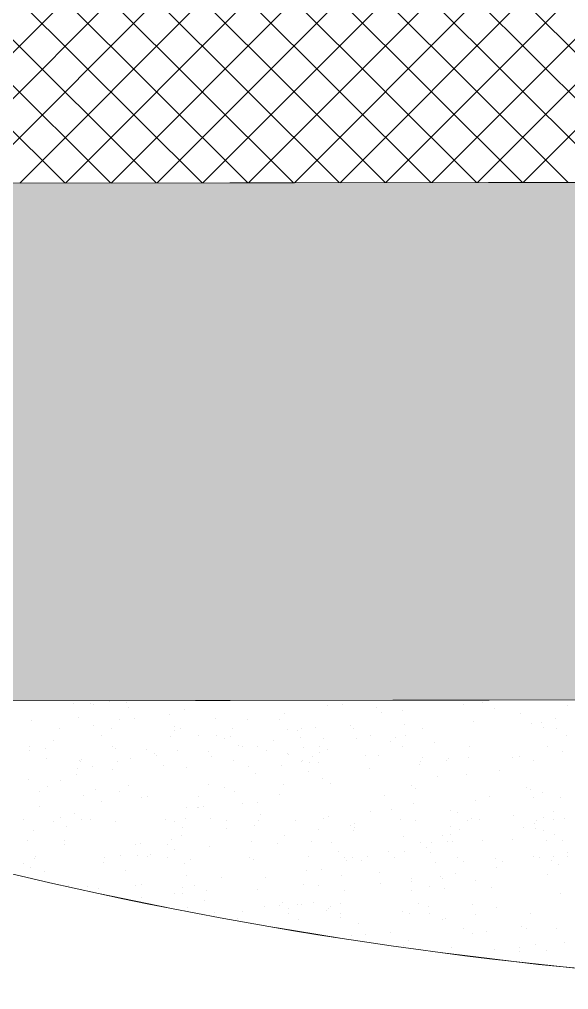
# Model space of a CAD drawing. Header units: inches. Extents: x 22513 to 23848, y -2930 to -2337.
# Drawn here: x 23281.2 to 23284.43, y -2578.94 to -2573.25 of the extents above; entities that cross this region are included whole.
import ezdxf

# ---------------------------------------------------------------- set-up
doc = ezdxf.new("R2010")
doc.units = ezdxf.units.IN
doc.header["$LTSCALE"] = 10
doc.header["$MEASUREMENT"] = 0
doc.layers.add('FURNITURE', color=144, linetype='Continuous', lineweight=9)
doc.layers.add('FURNTIURE', color=7, linetype='Continuous', lineweight=5)

# ---------------------------------------------------------------- blocks, each defined once
blk = doc.blocks.new("50'X96'-G59")
at = {"layer": 'FURNTIURE', "color": 7, "linetype": 'Continuous'}
for p, q in [((1342.603, 894.474), (1330.603, 882.474)), ((1331.133, 882.474), (1343.133, 894.474)), ((1343.664, 894.474), (1331.663, 882.474)), ((1332.194, 882.474), (1344.194, 894.474)), ((1344.724, 894.474), (1332.724, 882.474)), ((1333.254, 882.474), (1345.255, 894.474)), ((1345.785, 894.474), (1333.785, 882.474)), ((1334.315, 882.474), (1346.315, 894.474)), ((1346.846, 894.474), (1334.845, 882.474)), ((1335.376, 882.474), (1347.376, 894.474)), ((1347.906, 894.474), (1335.906, 882.474)), ((1336.436, 882.474), (1348.437, 894.474)), ((1348.967, 894.474), (1336.967, 882.474)), ((1337.497, 882.474), (1349.497, 894.474)), ((1350.028, 894.474), (1338.027, 882.474)), ((1330.462, 892.152), (1340.139, 882.475)), ((1339.609, 882.475), (1330.284, 891.799)), ((1330.107, 891.446), (1339.078, 882.475)), ((1338.548, 882.475), (1329.931, 891.092)), ((1329.754, 890.738), (1338.018, 882.475)), ((1337.487, 882.475), (1329.577, 890.385)), ((1329.401, 890.031), (1336.957, 882.475)), ((1336.427, 882.475), (1329.224, 889.678)), ((1329.047, 889.325), (1335.896, 882.475)), ((1335.366, 882.475), (1328.871, 888.97)), ((1328.693, 888.617), (1334.836, 882.475)), ((1334.305, 882.475), (1328.516, 888.264)), ((1328.34, 887.91), (1333.775, 882.475)), ((1333.245, 882.475), (1328.163, 887.556)), ((1327.986, 887.203), (1332.714, 882.475))]:
    blk.add_line(p, q, dxfattribs=at)
blk = doc.blocks.new("50'X96'-G60")
at = {"layer": 'FURNTIURE', "color": 3, "linetype": 'Continuous'}
for p, q in [((1333.22, 876.468), (1333.22, 876.468)), ((1333.045, 876.431), (1333.045, 876.431)), ((1334.092, 876.366), (1334.092, 876.366)), ((1335.755, 876.418), (1335.755, 876.418)), ((1335.929, 876.423), (1335.929, 876.423)), ((1337.682, 876.375), (1337.682, 876.375)), ((1332.318, 876.24), (1332.318, 876.24)), ((1333.512, 876.26), (1333.512, 876.26)), ((1333.919, 876.316), (1333.919, 876.316)), ((1335.192, 876.256), (1335.192, 876.256)), ((1335.257, 876.324), (1335.257, 876.324)), ((1338.398, 876.262), (1338.398, 876.262)), ((1333.038, 876.186), (1333.038, 876.186)), ((1336.647, 876.191), (1336.647, 876.191)), ((1338.118, 876.198), (1338.118, 876.198)), ((1332.579, 876.01), (1332.579, 876.01)), ((1333.134, 876.065), (1333.134, 876.065)), ((1334.56, 876.028), (1334.56, 876.028)), ((1334.627, 876.05), (1334.627, 876.05)), ((1335.12, 876.005), (1335.12, 876.005)), ((1335.704, 876.034), (1335.704, 876.034)), ((1336.087, 876.03), (1336.087, 876.03)), ((1336.483, 875.998), (1336.483, 875.998)), ((1336.542, 876.046), (1336.542, 876.046)), ((1338.525, 876.065), (1338.525, 876.065)), ((1332.3, 875.94), (1332.3, 875.94)), ((1332.486, 875.915), (1332.486, 875.915)), ((1333.26, 875.94), (1333.26, 875.94)), ((1334.94, 875.94), (1334.94, 875.94)), ((1335.66, 875.94), (1335.66, 875.94)), ((1336.62, 875.94), (1336.62, 875.94)), ((1338.3, 875.94), (1338.3, 875.94)), ((1332.493, 875.798), (1332.493, 875.798)), ((1332.902, 875.79), (1332.902, 875.79)), ((1333.465, 875.807), (1333.465, 875.807)), ((1334.407, 875.82), (1334.407, 875.82)), ((1334.664, 875.779), (1334.664, 875.779)), ((1335.282, 875.863), (1335.282, 875.863)), ((1335.461, 875.774), (1335.461, 875.774)), ((1336.347, 875.835), (1336.347, 875.835)), ((1337.132, 875.771), (1337.132, 875.771)), ((1337.893, 875.809), (1337.893, 875.809)), ((1338.139, 875.777), (1338.139, 875.777)), ((1332.849, 875.689), (1332.849, 875.689)), ((1333.033, 875.705), (1333.033, 875.705)), ((1334.115, 875.693), (1334.115, 875.693)), ((1334.83, 875.706), (1334.83, 875.706)), ((1335.451, 875.76), (1335.451, 875.76)), ((1335.546, 875.749), (1335.546, 875.749)), ((1336.812, 875.725), (1336.812, 875.725)), ((1336.834, 875.759), (1336.834, 875.759)), ((1335.535, 875.651), (1335.535, 875.651)), ((1335.695, 875.567), (1335.695, 875.567)), ((1337.024, 875.589), (1337.024, 875.589)), ((1333.441, 875.49), (1333.441, 875.49)), ((1335.238, 875.495), (1335.238, 875.495)), ((1336.72, 875.484), (1336.72, 875.484)), ((1336.767, 875.451), (1336.767, 875.451)), ((1332.92, 875.378), (1332.92, 875.378)), ((1333.343, 875.42), (1333.343, 875.42)), ((1334.259, 875.364), (1334.259, 875.364)), ((1338.241, 875.399), (1338.241, 875.399)), ((1332.418, 875.25), (1332.418, 875.25)), ((1334.309, 875.245), (1334.309, 875.245)), ((1336.488, 875.208), (1336.488, 875.208)), ((1337.46, 875.31), (1337.46, 875.31)), ((1332.821, 875.16), (1332.821, 875.16)), ((1335.759, 875.127), (1335.759, 875.127)), ((1337.423, 875.102), (1337.423, 875.102)), ((1332.721, 875.02), (1332.721, 875.02)), ((1334.07, 875), (1334.07, 875)), ((1337.513, 875.094), (1337.513, 875.094)), ((1338.019, 874.998), (1338.019, 874.998)), ((1338.145, 875.038), (1338.145, 875.038)), ((1337.082, 874.905), (1337.082, 874.905)), ((1337.28, 874.968), (1337.28, 874.968)), ((1338.163, 874.979), (1338.163, 874.979)), ((1338.255, 874.957), (1338.255, 874.957)), ((1338.382, 874.911), (1338.382, 874.911)), ((1332.275, 874.847), (1332.275, 874.847)), ((1332.702, 874.857), (1332.702, 874.857)), ((1332.704, 874.803), (1332.704, 874.803)), ((1333.582, 874.815), (1333.582, 874.815)), ((1333.945, 874.867), (1333.945, 874.867)), ((1335.563, 874.833), (1335.563, 874.833)), ((1335.801, 874.83), (1335.801, 874.83)), ((1337.139, 874.838), (1337.139, 874.838)), ((1337.545, 874.851), (1337.545, 874.851)), ((1333.17, 874.649), (1333.17, 874.649)), ((1333.354, 874.679), (1333.354, 874.679)), ((1333.701, 874.684), (1333.701, 874.684)), ((1333.89, 874.649), (1333.89, 874.649)), ((1334.85, 874.649), (1334.85, 874.649)), ((1335.524, 874.66), (1335.524, 874.66)), ((1336.039, 874.649), (1336.039, 874.649)), ((1336.211, 874.66), (1336.211, 874.66)), ((1336.453, 874.722), (1336.453, 874.722)), ((1336.53, 874.649), (1336.53, 874.649)), ((1336.638, 874.725), (1336.638, 874.725)), ((1336.945, 874.707), (1336.945, 874.707)), ((1337.25, 874.649), (1337.25, 874.649)), ((1338.21, 874.649), (1338.21, 874.649)), ((1338.527, 874.662), (1338.527, 874.662)), ((1338.529, 874.706), (1338.529, 874.706)), ((1332.223, 874.591), (1332.223, 874.591)), ((1334.894, 874.631), (1334.894, 874.631)), ((1337.695, 874.64), (1337.695, 874.64)), ((1335.507, 874.504), (1335.507, 874.504)), ((1333.521, 874.324), (1333.521, 874.324)), ((1334.207, 874.326), (1334.207, 874.326)), ((1335.472, 874.338), (1335.472, 874.338)), ((1336.933, 874.317), (1336.933, 874.317)), ((1337.083, 874.406), (1337.083, 874.406)), ((1337.46, 874.38), (1337.46, 874.38)), ((1334.071, 874.3), (1334.071, 874.3)), ((1333.596, 874.189), (1333.596, 874.189)), ((1335.397, 874.106), (1335.397, 874.106)), ((1335.451, 874.11), (1335.451, 874.11)), ((1335.582, 874.128), (1335.582, 874.128)), ((1336.8, 874.117), (1336.8, 874.117)), ((1334.091, 874.04), (1334.091, 874.04)), ((1334.435, 874.014), (1334.435, 874.014)), ((1334.766, 874.023), (1334.766, 874.023)), ((1335.733, 874.04), (1335.733, 874.04)), ((1335.764, 874.061), (1335.764, 874.061)), ((1336.936, 874.003), (1336.936, 874.003)), ((1336.191, 873.759), (1336.191, 873.759)), ((1338.158, 873.64), (1338.158, 873.64)), ((1337.181, 873.609), (1337.181, 873.609)), ((1337.971, 873.606), (1337.971, 873.606))]:
    blk.add_line(p, q, dxfattribs=at)
blk = doc.blocks.new("50'X96'-G61")
at = {"layer": 'FURNTIURE', "color": 1, "linetype": 'Continuous'}
for p, q in [((1333.22, 876.468), (1333.22, 876.468)), ((1333.045, 876.431), (1333.045, 876.431)), ((1334.092, 876.366), (1334.092, 876.366)), ((1335.755, 876.418), (1335.755, 876.418)), ((1335.929, 876.423), (1335.929, 876.423)), ((1337.682, 876.375), (1337.682, 876.375)), ((1332.318, 876.24), (1332.318, 876.24)), ((1333.512, 876.26), (1333.512, 876.26)), ((1333.919, 876.316), (1333.919, 876.316)), ((1335.192, 876.256), (1335.192, 876.256)), ((1335.257, 876.324), (1335.257, 876.324)), ((1338.398, 876.262), (1338.398, 876.262)), ((1333.038, 876.186), (1333.038, 876.186)), ((1336.647, 876.191), (1336.647, 876.191)), ((1338.118, 876.198), (1338.118, 876.198)), ((1332.579, 876.01), (1332.579, 876.01)), ((1333.134, 876.065), (1333.134, 876.065)), ((1334.56, 876.028), (1334.56, 876.028)), ((1334.627, 876.05), (1334.627, 876.05)), ((1335.12, 876.005), (1335.12, 876.005)), ((1335.704, 876.034), (1335.704, 876.034)), ((1336.087, 876.03), (1336.087, 876.03)), ((1336.483, 875.998), (1336.483, 875.998)), ((1336.542, 876.046), (1336.542, 876.046)), ((1338.525, 876.065), (1338.525, 876.065)), ((1332.3, 875.94), (1332.3, 875.94)), ((1332.486, 875.915), (1332.486, 875.915)), ((1333.26, 875.94), (1333.26, 875.94)), ((1334.94, 875.94), (1334.94, 875.94)), ((1335.66, 875.94), (1335.66, 875.94)), ((1336.62, 875.94), (1336.62, 875.94)), ((1338.3, 875.94), (1338.3, 875.94)), ((1332.493, 875.798), (1332.493, 875.798)), ((1332.902, 875.79), (1332.902, 875.79)), ((1333.465, 875.807), (1333.465, 875.807)), ((1334.407, 875.82), (1334.407, 875.82)), ((1334.664, 875.779), (1334.664, 875.779)), ((1335.282, 875.863), (1335.282, 875.863)), ((1335.461, 875.774), (1335.461, 875.774)), ((1336.347, 875.835), (1336.347, 875.835)), ((1337.132, 875.771), (1337.132, 875.771)), ((1337.893, 875.809), (1337.893, 875.809)), ((1338.139, 875.777), (1338.139, 875.777)), ((1332.849, 875.689), (1332.849, 875.689)), ((1333.033, 875.705), (1333.033, 875.705)), ((1334.115, 875.693), (1334.115, 875.693)), ((1334.83, 875.706), (1334.83, 875.706)), ((1335.451, 875.76), (1335.451, 875.76)), ((1335.546, 875.749), (1335.546, 875.749)), ((1336.812, 875.725), (1336.812, 875.725)), ((1336.834, 875.759), (1336.834, 875.759)), ((1335.535, 875.651), (1335.535, 875.651)), ((1335.695, 875.567), (1335.695, 875.567)), ((1337.024, 875.589), (1337.024, 875.589)), ((1333.441, 875.49), (1333.441, 875.49)), ((1335.238, 875.495), (1335.238, 875.495)), ((1336.72, 875.484), (1336.72, 875.484)), ((1336.767, 875.451), (1336.767, 875.451)), ((1332.92, 875.378), (1332.92, 875.378)), ((1333.343, 875.42), (1333.343, 875.42)), ((1334.259, 875.364), (1334.259, 875.364)), ((1338.241, 875.399), (1338.241, 875.399)), ((1332.418, 875.25), (1332.418, 875.25)), ((1334.309, 875.245), (1334.309, 875.245)), ((1336.488, 875.208), (1336.488, 875.208)), ((1337.46, 875.31), (1337.46, 875.31)), ((1332.821, 875.16), (1332.821, 875.16)), ((1335.759, 875.127), (1335.759, 875.127)), ((1337.423, 875.102), (1337.423, 875.102)), ((1332.721, 875.02), (1332.721, 875.02)), ((1334.07, 875), (1334.07, 875)), ((1337.513, 875.094), (1337.513, 875.094)), ((1338.019, 874.998), (1338.019, 874.998)), ((1338.145, 875.038), (1338.145, 875.038)), ((1337.082, 874.905), (1337.082, 874.905)), ((1337.28, 874.968), (1337.28, 874.968)), ((1338.163, 874.979), (1338.163, 874.979)), ((1338.255, 874.957), (1338.255, 874.957)), ((1338.382, 874.911), (1338.382, 874.911)), ((1332.275, 874.847), (1332.275, 874.847)), ((1332.702, 874.857), (1332.702, 874.857)), ((1332.704, 874.803), (1332.704, 874.803)), ((1333.582, 874.815), (1333.582, 874.815)), ((1333.945, 874.867), (1333.945, 874.867)), ((1335.563, 874.833), (1335.563, 874.833)), ((1335.801, 874.83), (1335.801, 874.83)), ((1337.139, 874.838), (1337.139, 874.838)), ((1337.545, 874.851), (1337.545, 874.851)), ((1333.17, 874.649), (1333.17, 874.649)), ((1333.354, 874.679), (1333.354, 874.679)), ((1333.701, 874.684), (1333.701, 874.684)), ((1333.89, 874.649), (1333.89, 874.649)), ((1334.85, 874.649), (1334.85, 874.649)), ((1335.524, 874.66), (1335.524, 874.66)), ((1336.039, 874.649), (1336.039, 874.649)), ((1336.211, 874.66), (1336.211, 874.66)), ((1336.453, 874.722), (1336.453, 874.722)), ((1336.53, 874.649), (1336.53, 874.649)), ((1336.638, 874.725), (1336.638, 874.725)), ((1336.945, 874.707), (1336.945, 874.707)), ((1337.25, 874.649), (1337.25, 874.649)), ((1338.21, 874.649), (1338.21, 874.649)), ((1338.527, 874.662), (1338.527, 874.662)), ((1338.529, 874.706), (1338.529, 874.706)), ((1332.223, 874.591), (1332.223, 874.591)), ((1334.894, 874.631), (1334.894, 874.631)), ((1337.695, 874.64), (1337.695, 874.64)), ((1335.507, 874.504), (1335.507, 874.504)), ((1333.521, 874.324), (1333.521, 874.324)), ((1334.207, 874.326), (1334.207, 874.326)), ((1335.472, 874.338), (1335.472, 874.338)), ((1336.933, 874.317), (1336.933, 874.317)), ((1337.083, 874.406), (1337.083, 874.406)), ((1337.46, 874.38), (1337.46, 874.38)), ((1334.071, 874.3), (1334.071, 874.3)), ((1333.596, 874.189), (1333.596, 874.189)), ((1335.397, 874.106), (1335.397, 874.106)), ((1335.451, 874.11), (1335.451, 874.11)), ((1335.582, 874.128), (1335.582, 874.128)), ((1336.8, 874.117), (1336.8, 874.117)), ((1334.091, 874.04), (1334.091, 874.04)), ((1334.435, 874.014), (1334.435, 874.014)), ((1334.766, 874.023), (1334.766, 874.023)), ((1335.733, 874.04), (1335.733, 874.04)), ((1335.764, 874.061), (1335.764, 874.061)), ((1336.936, 874.003), (1336.936, 874.003)), ((1336.191, 873.759), (1336.191, 873.759)), ((1338.158, 873.64), (1338.158, 873.64)), ((1337.181, 873.609), (1337.181, 873.609)), ((1337.971, 873.606), (1337.971, 873.606))]:
    blk.add_line(p, q, dxfattribs=at)
blk = doc.blocks.new("50'X96'-G62")
at = {"layer": 'FURNTIURE', "color": 3, "linetype": 'Continuous'}
for p, q in [((1337.546, 876.446), (1337.546, 876.446)), ((1332.81, 876.439), (1332.81, 876.439)), ((1333.002, 876.435), (1333.002, 876.435)), ((1333.444, 876.392), (1333.444, 876.392)), ((1337.325, 876.425), (1337.325, 876.425)), ((1332.867, 876.276), (1332.867, 876.276)), ((1333.339, 876.257), (1333.339, 876.257)), ((1334.454, 876.264), (1334.454, 876.264)), ((1334.829, 876.247), (1334.829, 876.247)), ((1336.38, 876.331), (1336.38, 876.331)), ((1337.445, 876.231), (1337.445, 876.231)), ((1337.983, 876.312), (1337.983, 876.312)), ((1332.65, 876.15), (1332.65, 876.15)), ((1333.25, 876.15), (1333.25, 876.15)), ((1333.976, 876.125), (1333.976, 876.125)), ((1333.98, 876.17), (1333.98, 876.17)), ((1334.05, 876.15), (1334.05, 876.15)), ((1335.4, 876.119), (1335.4, 876.119)), ((1335.45, 876.15), (1335.45, 876.15)), ((1335.612, 876.153), (1335.612, 876.153)), ((1336.02, 876.177), (1336.02, 876.177)), ((1336.05, 876.15), (1336.05, 876.15)), ((1336.85, 876.15), (1336.85, 876.15)), ((1338.25, 876.15), (1338.25, 876.15)), ((1338.4, 876.145), (1338.4, 876.145)), ((1334.259, 876.068), (1334.259, 876.068)), ((1335.437, 876.041), (1335.437, 876.041)), ((1336.246, 876.061), (1336.246, 876.061)), ((1336.654, 876.059), (1336.654, 876.059)), ((1332.3, 875.9), (1332.3, 875.9)), ((1333.299, 875.922), (1333.299, 875.922)), ((1333.656, 875.911), (1333.656, 875.911)), ((1334.37, 875.886), (1334.37, 875.886)), ((1334.715, 875.947), (1334.715, 875.947)), ((1334.763, 875.941), (1334.763, 875.941)), ((1335.049, 875.892), (1335.049, 875.892)), ((1335.472, 875.928), (1335.472, 875.928)), ((1336.987, 875.981), (1336.987, 875.981)), ((1332.879, 875.781), (1332.879, 875.781)), ((1332.891, 875.771), (1332.891, 875.771)), ((1333.767, 875.835), (1333.767, 875.835)), ((1335.304, 875.846), (1335.304, 875.846)), ((1335.576, 875.819), (1335.576, 875.819)), ((1335.657, 875.865), (1335.657, 875.865)), ((1336.855, 875.808), (1336.855, 875.808)), ((1337.152, 875.794), (1337.152, 875.794)), ((1337.384, 875.803), (1337.384, 875.803)), ((1337.97, 875.815), (1337.97, 875.815)), ((1338.479, 875.871), (1338.479, 875.871)), ((1333.258, 875.672), (1333.258, 875.672)), ((1333.851, 875.722), (1333.851, 875.722)), ((1335.222, 875.718), (1335.222, 875.718)), ((1335.651, 875.75), (1335.651, 875.75)), ((1336.24, 875.681), (1336.24, 875.681)), ((1332.289, 875.554), (1332.289, 875.554)), ((1332.654, 875.552), (1332.654, 875.552)), ((1332.844, 875.617), (1332.844, 875.617)), ((1334.912, 875.622), (1334.912, 875.622)), ((1337.363, 875.617), (1337.363, 875.617)), ((1337.744, 875.654), (1337.744, 875.654)), ((1332.507, 875.476), (1332.507, 875.476)), ((1333.065, 875.442), (1333.065, 875.442)), ((1334.37, 875.499), (1334.37, 875.499)), ((1334.555, 875.46), (1334.555, 875.46)), ((1335.786, 875.512), (1335.786, 875.512)), ((1338.055, 875.456), (1338.055, 875.456)), ((1338.105, 875.437), (1338.105, 875.437)), ((1332.415, 875.417), (1332.415, 875.417)), ((1333.664, 875.364), (1333.664, 875.364)), ((1335.197, 875.384), (1335.197, 875.384)), ((1336.414, 875.366), (1336.414, 875.366)), ((1337.63, 875.357), (1337.63, 875.357)), ((1338.136, 875.347), (1338.136, 875.347)), ((1338.455, 875.342), (1338.455, 875.342)), ((1333.135, 875.305), (1333.135, 875.305)), ((1334.121, 875.236), (1334.121, 875.236)), ((1334.241, 875.229), (1334.241, 875.229)), ((1334.26, 875.228), (1334.26, 875.228)), ((1334.766, 875.284), (1334.766, 875.284)), ((1334.944, 875.289), (1334.944, 875.289)), ((1336.752, 875.273), (1336.752, 875.273)), ((1332.651, 875.113), (1332.651, 875.113)), ((1333.868, 875.096), (1333.868, 875.096)), ((1334.395, 875.109), (1334.395, 875.109)), ((1334.976, 875.149), (1334.976, 875.149)), ((1336.246, 875.188), (1336.246, 875.188)), ((1336.597, 875.096), (1336.597, 875.096)), ((1337.173, 875.193), (1337.173, 875.193)), ((1337.258, 875.172), (1337.258, 875.172)), ((1337.901, 875.138), (1337.901, 875.138)), ((1338.249, 875.112), (1338.249, 875.112)), ((1338.372, 875.181), (1338.372, 875.181)), ((1332.227, 875.093), (1332.227, 875.093)), ((1332.575, 875.076), (1332.575, 875.076)), ((1333.001, 875.092), (1333.001, 875.092)), ((1333.294, 875.067), (1333.294, 875.067)), ((1333.975, 875.076), (1333.975, 875.076)), ((1334.575, 875.076), (1334.575, 875.076)), ((1334.907, 875.019), (1334.907, 875.019)), ((1334.945, 875.081), (1334.945, 875.081)), ((1335.375, 875.076), (1335.375, 875.076)), ((1336.022, 875.026), (1336.022, 875.026)), ((1336.06, 875.003), (1336.06, 875.003)), ((1336.066, 875.041), (1336.066, 875.041)), ((1336.775, 875.076), (1336.775, 875.076)), ((1337.172, 875.008), (1337.172, 875.008)), ((1337.375, 875.076), (1337.375, 875.076)), ((1338.175, 875.076), (1338.175, 875.076)), ((1334.054, 874.904), (1334.054, 874.904)), ((1335.651, 874.975), (1335.651, 874.975)), ((1336.053, 874.958), (1336.053, 874.958)), ((1336.625, 874.899), (1336.625, 874.899)), ((1337.18, 874.915), (1337.18, 874.915)), ((1333.519, 874.799), (1333.519, 874.799)), ((1334.383, 874.781), (1334.383, 874.781)), ((1334.863, 874.833), (1334.863, 874.833)), ((1335.17, 874.813), (1335.17, 874.813)), ((1336.822, 874.828), (1336.822, 874.828)), ((1336.95, 874.819), (1336.95, 874.819)), ((1337.891, 874.854), (1337.891, 874.854)), ((1338.282, 874.846), (1338.282, 874.846)), ((1338.474, 874.844), (1338.474, 874.844)), ((1332.35, 874.646), (1332.35, 874.646)), ((1332.361, 874.669), (1332.361, 874.669)), ((1333.55, 874.682), (1333.55, 874.682)), ((1333.664, 874.664), (1333.664, 874.664)), ((1333.976, 874.75), (1333.976, 874.75)), ((1335.879, 874.717), (1335.879, 874.717)), ((1335.943, 874.651), (1335.943, 874.651)), ((1338.135, 874.657), (1338.135, 874.657)), ((1338.369, 874.661), (1338.369, 874.661)), ((1332.31, 874.542), (1332.31, 874.542)), ((1333.156, 874.591), (1333.156, 874.591)), ((1334.092, 874.586), (1334.092, 874.586)), ((1334.158, 874.63), (1334.158, 874.63)), ((1335.967, 874.614), (1335.967, 874.614)), ((1336.141, 874.615), (1336.141, 874.615)), ((1337.325, 874.6), (1337.325, 874.6)), ((1337.775, 874.598), (1337.775, 874.598)), ((1338.424, 874.57), (1338.424, 874.57)), ((1332.467, 874.494), (1332.467, 874.494)), ((1334.516, 874.42), (1334.516, 874.42)), ((1335.028, 874.421), (1335.028, 874.421)), ((1335.685, 874.512), (1335.685, 874.512)), ((1335.909, 874.437), (1335.909, 874.437)), ((1336.35, 874.473), (1336.35, 874.473)), ((1337.064, 874.431), (1337.064, 874.431)), ((1337.704, 874.529), (1337.704, 874.529)), ((1338.299, 874.456), (1338.299, 874.456)), ((1332.748, 874.33), (1332.748, 874.33)), ((1332.967, 874.319), (1332.967, 874.319)), ((1333.594, 874.344), (1333.594, 874.344)), ((1336.362, 874.349), (1336.362, 874.349)), ((1336.719, 874.37), (1336.719, 874.37)), ((1334.074, 874.237), (1334.074, 874.237)), ((1334.933, 874.283), (1334.933, 874.283)), ((1337.102, 874.286), (1337.102, 874.286)), ((1338.447, 874.227), (1338.447, 874.227)), ((1335.193, 874.101), (1335.193, 874.101)), ((1335.232, 874.126), (1335.232, 874.126)), ((1335.781, 874.085), (1335.781, 874.085)), ((1335.903, 874.116), (1335.903, 874.116)), ((1336.923, 874.087), (1336.923, 874.087)), ((1337.433, 874.101), (1337.433, 874.101)), ((1334.13, 874.071), (1334.13, 874.071)), ((1335.298, 874.058), (1335.298, 874.058)), ((1335.3, 874), (1335.3, 874)), ((1335.9, 874), (1335.9, 874)), ((1336.613, 874.019), (1336.613, 874.019)), ((1336.7, 874), (1336.7, 874)), ((1337.465, 873.992), (1337.465, 873.992)), ((1338.1, 874), (1338.1, 874)), ((1334.707, 873.947), (1334.707, 873.947)), ((1335.413, 873.931), (1335.413, 873.931)), ((1335.901, 873.957), (1335.901, 873.957)), ((1337.077, 873.936), (1337.077, 873.936)), ((1337.119, 873.939), (1337.119, 873.939)), ((1336.031, 873.747), (1336.031, 873.747)), ((1336.475, 873.781), (1336.475, 873.781)), ((1337.325, 873.825), (1337.325, 873.825)), ((1337.425, 873.765), (1337.425, 873.765)), ((1337.591, 873.787), (1337.591, 873.787)), ((1338.401, 873.827), (1338.401, 873.827)), ((1336.684, 873.682), (1336.684, 873.682)), ((1338.492, 873.666), (1338.492, 873.666)), ((1336.631, 873.625), (1336.631, 873.625)), ((1337.683, 873.586), (1337.683, 873.586)), ((1338.286, 873.574), (1338.286, 873.574)), ((1337.995, 873.459), (1337.995, 873.459))]:
    blk.add_line(p, q, dxfattribs=at)
blk = doc.blocks.new("50'X96'-G63")
at = {"layer": 'FURNTIURE', "color": 5, "linetype": 'Continuous'}
for p, q in [((1333.418, 876.45), (1333.418, 876.45)), ((1336.324, 876.392), (1336.324, 876.392)), ((1336.618, 876.351), (1336.618, 876.351)), ((1338.53, 876.408), (1338.53, 876.408)), ((1334.65, 876.15), (1334.65, 876.15)), ((1335.283, 876.13), (1335.283, 876.13)), ((1338.229, 876.208), (1338.229, 876.208)), ((1333.929, 876.052), (1333.929, 876.052)), ((1334.466, 876.067), (1334.466, 876.067)), ((1334.008, 875.891), (1334.008, 875.891)), ((1335.754, 875.904), (1335.754, 875.904)), ((1337.396, 875.932), (1337.396, 875.932)), ((1333.318, 875.769), (1333.318, 875.769)), ((1333.751, 875.863), (1333.751, 875.863)), ((1336.186, 875.828), (1336.186, 875.828)), ((1333.591, 875.352), (1333.591, 875.352)), ((1334.678, 875.412), (1334.678, 875.412)), ((1332.9, 875.1), (1332.9, 875.1)), ((1334.1, 875.1), (1334.1, 875.1)), ((1335.7, 875.1), (1335.7, 875.1)), ((1338.5, 875.1), (1338.5, 875.1)), ((1334.575, 874.987), (1334.575, 874.987)), ((1338.364, 875.088), (1338.364, 875.088)), ((1332.346, 874.974), (1332.346, 874.974)), ((1335.257, 874.907), (1335.257, 874.907)), ((1333.896, 874.807), (1333.896, 874.807)), ((1336.891, 874.766), (1336.891, 874.766)), ((1337.2, 874.838), (1337.2, 874.838)), ((1337.002, 874.592), (1337.002, 874.592)), ((1338.347, 874.614), (1338.347, 874.614)), ((1333.408, 874.509), (1333.408, 874.509)), ((1334.116, 874.443), (1334.116, 874.443)), ((1337.238, 874.467), (1337.238, 874.467)), ((1335.639, 874.325), (1335.639, 874.325)), ((1336.718, 874.408), (1336.718, 874.408)), ((1333.1, 874.298), (1333.1, 874.298)), ((1333.975, 874.233), (1333.975, 874.233)), ((1334.346, 874.271), (1334.346, 874.271)), ((1335.951, 874.274), (1335.951, 874.274)), ((1336.717, 874.266), (1336.717, 874.266)), ((1337.65, 874.302), (1337.65, 874.302)), ((1334.321, 874.157), (1334.321, 874.157)), ((1335.022, 874.081), (1335.022, 874.081)), ((1337.708, 874.068), (1337.708, 874.068)), ((1336.106, 873.89), (1336.106, 873.89)), ((1337.999, 873.85), (1337.999, 873.85)), ((1338.05, 873.828), (1338.05, 873.828)), ((1337.977, 873.56), (1337.977, 873.56))]:
    blk.add_line(p, q, dxfattribs=at)
blk = doc.blocks.new("50'X96'-G58")
at = {"layer": 'FURNTIURE', "color": 7, "linetype": 'Continuous'}
for p, q in [((1364.622, 882.474), (1322.622, 882.474)), ((1364.622, 876.474), (1322.622, 876.474))]:
    blk.add_line(p, q, dxfattribs=at)
blk.add_lwpolyline([(1355.622, 894.474), (1331.622, 894.474), (1325.622, 882.474), (1361.622, 882.474)], close=True, dxfattribs=at)
at = {"layer": 'FURNTIURE', "color": 3, "linetype": 'Continuous'}
blk.add_lwpolyline([(1361.622, 876.474), (1325.622, 876.474, 0.186714)], format="xyb", close=True, dxfattribs=at)
blk.add_lwpolyline([(1361.622, 876.474), (1325.622, 876.474, 0.186714)], format="xyb", close=True, dxfattribs=at)
at = {"layer": 'FURNTIURE', "color": 1, "linetype": 'Continuous'}
blk.add_lwpolyline([(1361.622, 876.474), (1325.622, 876.474, 0.186714)], format="xyb", close=True, dxfattribs=at)
at = {"layer": 'FURNTIURE', "color": 5, "linetype": 'Continuous'}
blk.add_lwpolyline([(1361.622, 876.474), (1325.622, 876.474, 0.186714)], format="xyb", close=True, dxfattribs=at)
at = {"layer": 'FURNTIURE', "color": 7, "linetype": 'Continuous'}
blk.add_arc((1343.622, 922.996), 49.882, 248.8477, 291.1523, dxfattribs=at)
at = {"layer": 'FURNTIURE', "color": 253, "linetype": 'Continuous'}
for points in [[(1364.622, 882.474), (1322.622, 882.474), (1325.622, 876.474)], [(1364.622, 882.474), (1325.622, 876.474), (1364.622, 876.474)]]:
    blk.add_solid(points, dxfattribs=at)
at = {"layer": 'FURNTIURE'}
for name in ["50'X96'-G59", "50'X96'-G62", "50'X96'-G60", "50'X96'-G61", "50'X96'-G63"]:
    blk.add_blockref(name, (0, 0), dxfattribs=at)
blk = doc.blocks.new("50'X96'-G57")
blk.add_blockref("50'X96'-G58", (0, 0))
blk = doc.blocks.new('A$C2B627B83')
at = {"layer": 'FURNTIURE', "color": 7, "linetype": 'Continuous'}
blk.add_arc((-17.9125, 28.5684), 38.9711, 324.80802, 35.3368, dxfattribs=at)
at = {"xscale": 0.7499999999999897, "yscale": 0.7500000000001137, "zscale": 0.7500000000000232, "rotation": 90.07240869653548}
blk.add_blockref("50'X96'-G57", (672.9422, -978.5103), dxfattribs=at)

msp = doc.modelspace()

# ---------------------------------------------------------------- block references
at = {"layer": 'FURNITURE', "ltscale": 15, "xscale": 0.6750000000029104, "yscale": 0.6749999999992724, "zscale": 0.675, "rotation": 270}
msp.add_blockref('A$C2B627B83', (23267.8422, -2567.5792), dxfattribs=at)

doc.saveas('drawing.dxf')
